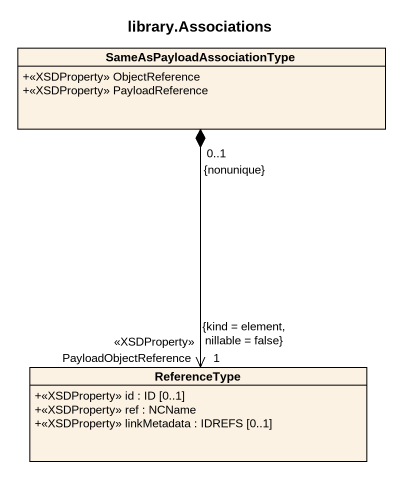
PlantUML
@startuml
title library.Associations
hide circle
hide empty members
skinparam classAttributeIconSize 0
class SameAsPayloadAssociationType {
  +<<XSDProperty>> ObjectReference
  +<<XSDProperty>> PayloadReference
}
class ReferenceType {
  +<<XSDProperty>> id : ID [0..1]
  +<<XSDProperty>> ref : NCName
  +<<XSDProperty>> linkMetadata : IDREFS [0..1]
}
SameAsPayloadAssociationType "0..1\n{nonunique}" *--> "PayloadObjectReference\n<<XSDProperty>>\n1\n{kind = element, nillable = false}" ReferenceType
@enduml
